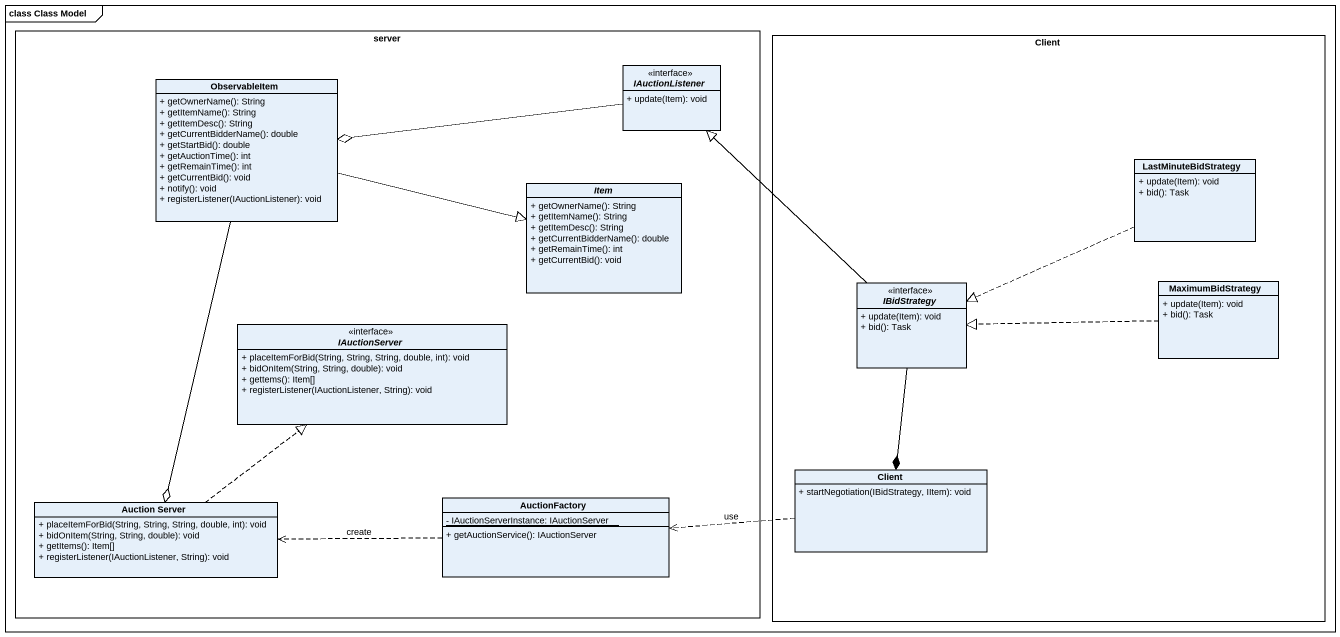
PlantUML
@startuml
mainframe class Class Model
hide circle
hide empty members
skinparam classAttributeIconSize 0
rectangle server {
  interface IAuctionListener {
    + update(Item): void
  }
  class ObservableItem {
    + getOwnerName(): String
    + getItemName(): String
    + getItemDesc(): String
    + getCurrentBidderName(): double
    + getStartBid(): double
    + getAuctionTime(): int
    + getRemainTime(): int
    + getCurrentBid(): void
    + notify(): void
    + registerListener(IAuctionListener): void
  }
  abstract class Item {
    + getOwnerName(): String
    + getItemName(): String
    + getItemDesc(): String
    + getCurrentBidderName(): double
    + getRemainTime(): int
    + getCurrentBid(): void
  }
  interface IAuctionServer {
    + placeItemForBid(String, String, String, double, int): void
    + bidOnItem(String, String, double): void
    + gettems(): Item[]
    + registerListener(IAuctionListener, String): void
  }
  class "Auction Server" as Auction_Server {
    + placeItemForBid(String, String, String, double, int): void
    + bidOnItem(String, String, double): void
    + getItems(): Item[]
    + registerListener(IAuctionListener, String): void
  }
  class AuctionFactory {
    {static} - IAuctionServerInstance: IAuctionServer
    + getAuctionService(): IAuctionServer
  }
}
rectangle Client {
  class LastMinuteBidStrategy {
    + update(Item): void
    + bid(): Task
  }
  interface IBidStrategy {
    + update(Item): void
    + bid(): Task
  }
  class MaximumBidStrategy {
    + update(Item): void
    + bid(): Task
  }
  class "Client" as Client_2 {
    + startNegotiation(IBidStrategy, IItem): void
  }
}
IAuctionListener -left-o ObservableItem
ObservableItem -right-|> Item
ObservableItem --o Auction_Server
LastMinuteBidStrategy .left.|> IBidStrategy
IBidStrategy -up-|> IAuctionListener
IBidStrategy --* Client_2
MaximumBidStrategy .left.|> IBidStrategy
Client_2 .left.> AuctionFactory : use
Auction_Server .up.|> IAuctionServer
AuctionFactory .left.> Auction_Server : create
@enduml
